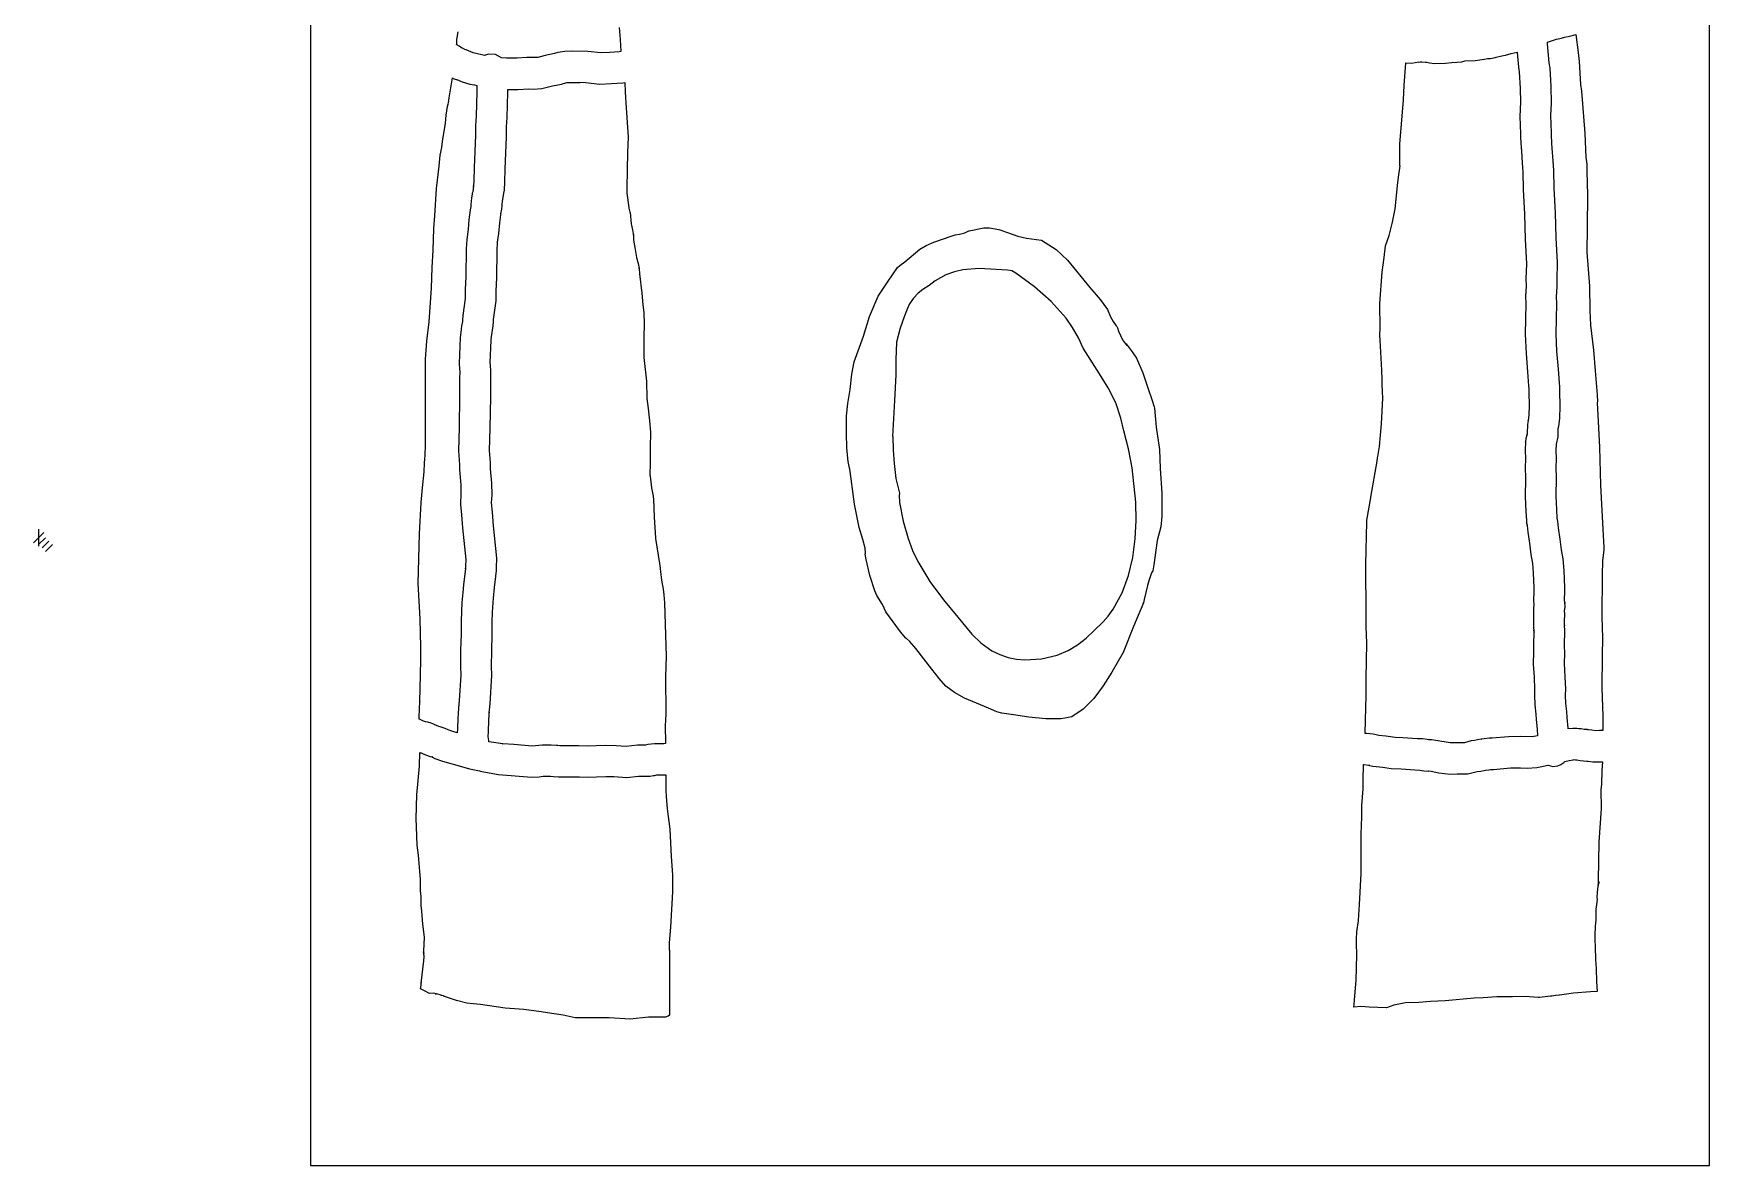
# Model space of a CAD drawing. Extents: x -1 to 258, y -193 to 796.
# Drawn here: x -0.8 to 258, y 200 to 374.9 of the extents above; entities that cross this region are included whole.
import ezdxf

# ---------------------------------------------------------------- set-up
doc = ezdxf.new("R2010")
doc.units = 0

msp = doc.modelspace()

# ---------------------------------------------------------------- linework, layer by layer
at = {"layer": 'Calque_1'}
for p, q in [((42.0001, 721), (42.0001, 200)), ((258, 200), (258, 721)), ((89.6409, 375.842), (89.783531, 373.97596)), ((64.5261, 373.212), (64.547293, 373.387178)), ((64.5267, 373.212), (64.526171, 373.21191)), ((64.5598, 373.17), (64.526698, 373.211301)), ((64.5473, 373.387), (64.573097, 373.990591)), ((64.9158, 372.942), (64.559751, 373.170409)), ((64.5731, 373.99), (64.795821, 375.14755)), ((65.1225, 372.788), (64.915792, 372.942001)), ((65.3944, 372.661), (65.122581, 372.7876)), ((65.3453, 372.695), (65.394399, 372.661898)), ((65.4326, 372.644), (65.345301, 372.694602)), ((89.7835, 373.976), (89.8724, 372.12185)), ((233.012, 373.31), (232.992897, 373.58337)), ((232.993, 373.583), (234.39601, 374.0145)), ((232.993, 373.583), (232.993794, 373.582471)), ((233.251, 370.353), (233.01174, 373.31044)), ((234.396, 374.014), (235.168048, 374.18246)), ((235.168, 374.183), (235.619651, 374.31994)), ((235.62, 374.32), (236.193608, 374.420769)), ((236.194, 374.421), (237.027018, 374.65355)), ((237.027, 374.653), (237.360311, 374.736701)), ((237.36, 374.737), (237.376007, 374.755098)), ((237.376, 374.755), (237.713449, 371.95673)), ((65.8036, 372.427), (65.43257, 372.643529)), ((66.0124, 372.384), (65.80362, 372.4279)), ((67.1007, 371.942), (66.0124, 372.38384)), ((68.4499, 371.634), (67.10063, 371.941988)), ((68.8504, 371.532), (68.449901, 371.633801)), ((69.4768, 371.74), (68.850479, 371.531739)), ((70.562499, 371.669111), (69.47678, 371.740251)), ((71.4782, 371.147), (70.562499, 371.669111)), ((72.2471, 371.122), (71.47815, 371.147294)), ((73.9121, 371.088), (72.24709, 371.1221)), ((75.3673, 371.185), (73.91209, 371.0878)), ((77.0644, 371.211), (75.36734, 371.185203)), ((78.2323, 371.524), (77.06442, 371.210321)), ((79.6358, 371.812), (78.23226, 371.524679)), ((80.19388, 371.978834), (79.63586, 371.811942)), ((81.2616, 372.153), (80.19388, 371.978834)), ((82.5002, 372.169), (81.26152, 372.152993)), ((84.7921, 372.138), (82.50025, 372.168498)), ((86.824, 371.9), (84.79208, 372.138231)), ((88.1908, 371.975), (86.82396, 371.900099)), ((89.6574, 372.085), (88.19082, 371.974931)), ((89.8724, 372.122), (89.657429, 372.0853)), ((210.876, 366.911), (211.113709, 370.30407)), ((211.114, 370.377), (211.982147, 370.347399)), ((211.114, 370.304), (211.114, 370.377)), ((211.982147, 370.347399), (213.11647, 370.506191)), ((213.116, 370.506), (213.327349, 370.555099)), ((213.327, 370.555), (213.58745, 370.53169)), ((213.588, 370.532), (214.167299, 370.481398)), ((214.167, 370.481), (214.332359, 370.459807)), ((214.333, 370.46), (214.76553, 370.383998)), ((214.765, 370.384), (215.553579, 370.2951)), ((215.554, 370.295), (217.236697, 370.342353)), ((217.236697, 370.342353), (218.20397, 370.446931)), ((218.204, 370.447), (219.73724, 370.55758)), ((219.737, 370.557), (220.23413, 370.672239)), ((220.234, 370.673), (221.81013, 370.723099)), ((221.81, 370.723), (223.27141, 370.930221)), ((223.272, 370.93), (223.7283, 371.025599)), ((223.728, 371.025), (224.18172, 371.0694)), ((224.182, 371.07), (224.928246, 371.218227)), ((224.928246, 371.218227), (225.057918, 371.274131)), ((225.058, 371.274), (225.911169, 371.434708)), ((225.911, 371.435), (226.198329, 371.5156)), ((226.198, 371.515), (226.510121, 371.566202)), ((226.51, 371.567), (227.379719, 371.811948)), ((227.38, 371.811), (228.28072, 372.01202)), ((228.281, 372.013), (228.302193, 372.001094)), ((228.302193, 372.001094), (228.302, 371.96)), ((228.302, 371.96), (228.49786, 369.71827)), ((233.381, 369.551), (233.251291, 370.353017)), ((237.713, 371.957), (237.899042, 370.59843)), ((237.9, 370.598), (238.089648, 367.03801)), ((63.5204, 365.9), (63.886271, 368.05388)), ((63.8863, 368.054), (63.884183, 368.033812)), ((63.884183, 368.033812), (63.8842, 368.013)), ((63.8843, 368.013), (64.013999, 367.951)), ((64.014, 367.951), (64.449641, 367.802169)), ((64.4496, 367.803), (64.562767, 367.792999)), ((64.5628, 367.793), (65.373601, 367.45245)), ((228.498, 369.719), (228.616851, 369.00742)), ((228.616, 369.007), (228.768961, 366.39425)), ((233.553, 366.707), (233.380921, 369.55075)), ((63.2822, 364.219), (63.411912, 364.987428)), ((63.4119, 364.987), (63.520419, 365.899597)), ((65.3736, 367.452), (66.554126, 367.106208)), ((66.554126, 367.106208), (67.31818, 366.958489)), ((67.3182, 366.959), (67.676318, 366.860303)), ((67.6484, 365.935), (67.562601, 362.15229)), ((67.6763, 366.86), (67.6484, 365.93551)), ((72.3534, 361.929), (72.4428, 365.85123)), ((72.4428, 365.863), (72.453701, 366.267629)), ((72.4428, 365.851), (72.4428, 365.863)), ((72.4537, 366.267), (74.02777, 366.244801)), ((74.0278, 366.245), (75.64217, 366.348359)), ((75.6422, 366.348), (76.41076, 366.333001)), ((76.41076, 366.333001), (77.71287, 366.411002)), ((77.7128, 366.411), (79.33958, 366.810459)), ((79.3396, 366.811), (80.75553, 367.102459)), ((80.7555, 367.102), (81.57457, 367.318519)), ((81.5746, 367.319), (82.58023, 367.329292)), ((82.5802, 367.329), (83.561528, 367.340906)), ((83.5616, 367.366), (83.573003, 367.37399)), ((83.5616, 367.341), (83.5616, 367.366)), ((83.573, 367.374), (84.415837, 367.3456)), ((84.4158, 367.345), (86.67561, 367.094882)), ((86.6756, 367.095), (88.47808, 367.1761)), ((88.4781, 367.176), (90.22889, 367.310879)), ((90.2289, 367.311), (90.507961, 367.3549)), ((90.5079, 367.355), (90.548199, 365.8936)), ((90.5482, 365.894), (90.632901, 365.002583)), ((90.6329, 365.002), (90.650998, 364.19223)), ((210.758, 364.614), (210.875821, 366.91102)), ((228.769, 366.394), (228.83, 364.29645)), ((233.618, 364.127), (233.552899, 366.70721)), ((238.089, 367.038), (238.218191, 365.98483)), ((238.218, 365.985), (238.775069, 359.4712)), ((62.9479, 362.27), (63.0295, 362.938178)), ((63.0295, 362.938), (63.133889, 363.651649)), ((63.1339, 363.652), (63.2331, 363.97291)), ((63.2331, 363.972), (63.282199, 364.218501)), ((90.651, 364.193), (91.037019, 358.86878)), ((210.193, 357.853), (210.758337, 364.6133)), ((228.83, 364.297), (228.716309, 362.093)), ((233.507, 362.254), (233.618101, 364.12624)), ((62.3727, 358.203), (62.838311, 361.05656)), ((62.8383, 361.056), (62.947851, 362.26936)), ((67.4634, 360.711), (67.44009, 359.19275)), ((67.5626, 362.153), (67.4634, 360.71174)), ((72.2258, 358.876), (72.2537, 360.47539)), ((72.2537, 360.476), (72.3534, 361.92914)), ((228.717, 362.093), (228.84155, 359.42237)), ((233.631, 359.561), (233.506461, 362.25437)), ((61.9965, 356.12), (62.256432, 357.27239)), ((62.2565, 357.272), (62.372768, 358.202689)), ((67.4401, 359.193), (67.22461, 354.16696)), ((72.0176, 354.013), (72.225859, 358.87677)), ((91.0371, 358.868), (90.932719, 356.51931)), ((210.211, 354.445), (210.1924, 357.85306)), ((228.841, 359.422), (228.841, 358.901)), ((228.841, 358.901), (228.841, 358.858101)), ((228.841, 358.858), (228.853912, 358.053911)), ((228.854, 358.054), (228.8995, 357.236481)), ((228.9, 357.236), (228.949599, 356.77298)), ((233.631, 358.942), (233.631, 359.56109)), ((233.643, 358.214), (233.631094, 358.942119)), ((233.653, 357.892), (233.642999, 358.213939)), ((233.727, 357.202), (233.653102, 357.891879)), ((233.855, 355.229), (233.72736, 357.20201)), ((238.775, 359.471), (238.9166, 355.79732)), ((61.8188, 354.423), (61.996568, 356.11954)), ((90.9327, 356.52), (90.825211, 351.06298)), ((228.949, 356.773), (229.07096, 354.86976)), ((229.071, 354.87), (229.179521, 353.51814)), ((233.972, 353.731), (233.85521, 355.2291)), ((238.917, 355.797), (239.03947, 354.69681)), ((239.039, 354.697), (239.052891, 353.56839)), ((61.4219, 350.969), (61.818769, 354.42305)), ((67.176, 352.166), (67.153802, 351.359339)), ((67.2246, 354.167), (67.175999, 352.16608)), ((71.9173, 350.736), (71.966399, 351.9597)), ((71.9664, 351.96), (72.017602, 354.01259)), ((209.9, 351.869), (210.051918, 353.05756)), ((210.052, 353.057), (210.211681, 354.44503)), ((229.18, 353.518), (229.230099, 350.7869)), ((234.021, 351.027), (233.971899, 353.73071)), ((239.053, 353.569), (239.17547, 349.97232)), ((61.1594, 346.729), (61.421922, 350.96905)), ((66.8577, 349.513), (66.731089, 348.50376)), ((66.9347, 350.085), (66.857701, 349.51295)), ((66.9636, 350.232), (66.9347, 350.085231)), ((67.022, 350.434), (66.963599, 350.23247)), ((67.0768, 350.933), (67.022002, 350.433801)), ((67.1538, 351.36), (67.076798, 350.933151)), ((67.1514, 351.281), (67.15439, 351.3601)), ((67.1544, 351.36), (67.15141, 351.2809)), ((71.6207, 348.936), (71.752468, 349.612967)), ((71.7525, 349.613), (71.817601, 350.185571)), ((71.8176, 350.185), (71.840077, 350.221731)), ((71.840077, 350.221731), (71.9173, 350.726048)), ((71.9173, 350.726), (71.9173, 350.736)), ((90.8252, 351.063), (90.809193, 350.34521)), ((90.8092, 350.345), (90.826292, 350.221501)), ((90.8263, 350.221), (91.12861, 348.00511)), ((209.447, 347.818), (209.899691, 351.8689)), ((229.23, 350.787), (229.441359, 346.99292)), ((234.234, 347.203), (234.020582, 351.02704)), ((239.176, 349.972), (239.124298, 344.96611)), ((66.6167, 347.65), (66.43789, 346.11986)), ((66.7211, 348.177), (66.616719, 347.650422)), ((66.7211, 348.431), (66.711099, 348.296129)), ((66.7111, 348.296), (66.721101, 348.17662)), ((66.7311, 348.504), (66.721099, 348.431102)), ((71.2035, 345.632), (71.348708, 346.88567)), ((71.3487, 346.886), (71.3756, 347.040511)), ((71.3756, 347.04), (71.498591, 347.777938)), ((71.4986, 347.778), (71.553398, 348.2803)), ((71.5534, 348.28), (71.568402, 348.445359)), ((71.5684, 348.446), (71.578692, 348.620149)), ((71.5787, 348.62), (71.610699, 348.86856)), ((71.6107, 348.869), (71.620701, 348.936201)), ((91.1286, 348.005), (91.143602, 347.89596)), ((91.1436, 347.896), (91.2976, 347.297762)), ((91.2976, 347.297762), (91.33325, 347.256773)), ((91.3333, 347.257), (91.486258, 345.48605)), ((209.074522, 345.762085), (209.447369, 347.81757)), ((229.441, 346.993), (229.5289, 343.12451)), ((234.321, 343.342), (234.233698, 347.20274)), ((60.932, 341.452), (61.0033, 344.80529)), ((61.0033, 344.805), (61.159359, 346.72891)), ((66.2984, 344.652), (66.098412, 343.10481)), ((66.4379, 346.12), (66.29838, 344.65187)), ((71.0438, 343.983), (71.203481, 345.63251)), ((91.4862, 345.486), (91.679991, 344.573911)), ((91.68, 344.574), (91.81952, 343.975071)), ((143, 344.103), (143.630448, 344.403749)), ((143.63, 344.403), (143.671899, 344.416996)), ((143.672, 344.417), (145.94886, 344.89449)), ((145.949, 344.895), (146.801658, 344.905292)), ((146.801, 344.905), (146.800471, 344.893094)), ((146.801, 344.893), (148.274567, 344.628041)), ((148.274567, 344.628041), (149.75586, 344.114232)), ((208.542, 343.685), (209.074522, 345.762085)), ((239.124, 344.966), (239.0537, 341.10578)), ((66.0312, 341.654), (65.9521, 337.30131)), ((66.0984, 343.105), (66.031199, 341.65444)), ((70.8113, 341.346), (70.869199, 342.6777)), ((70.8692, 342.678), (71.04387, 343.98232)), ((91.8195, 343.975), (91.8567, 343.765191)), ((91.8567, 343.765), (91.85969, 343.833699)), ((91.85671, 343.765002), (91.8567, 343.765)), ((91.8567, 343.765), (91.871702, 342.99605)), ((91.8597, 343.75), (91.85671, 343.765002)), ((91.8597, 343.834), (91.8597, 343.75)), ((91.8717, 342.996), (92.034479, 341.84155)), ((92.0345, 341.842), (92.317691, 340.29584)), ((136.062, 341.575), (137.067206, 342.164385)), ((137.067206, 342.164385), (138.229658, 342.677524)), ((138.229658, 342.677524), (140.91699, 343.60485)), ((140.917, 343.605), (141.518, 343.82463)), ((141.518, 343.825), (142.215107, 343.921099)), ((142.216, 343.921), (142.999941, 344.102901)), ((149.756, 344.114), (151.209045, 343.60283)), ((151.209045, 343.60283), (152.555997, 343.306151)), ((152.555997, 343.306151), (154.83062, 342.96885)), ((154.83, 342.969), (157.110453, 341.550818)), ((207.782, 340.307), (207.956659, 342.095)), ((207.957, 342.095), (208.54198, 343.6856)), ((229.529, 343.124), (229.75379, 339.30254)), ((234.546, 339.524), (234.321732, 343.34289)), ((60.7408, 338.743), (60.931998, 341.45239)), ((70.7405, 337.168), (70.8113, 341.34604)), ((92.3177, 340.296), (92.553338, 339.348261)), ((92.5533, 339.348), (92.723832, 338.610062)), ((132.608, 338.767), (132.971291, 339.040888)), ((132.971, 339.041), (133.764228, 339.605821)), ((133.764, 339.606), (136.06205, 341.57487)), ((157.110453, 341.550818), (158.88608, 339.90666)), ((158.886, 339.907), (162.32971, 335.68039)), ((207.466, 338.036), (207.782259, 340.30667)), ((229.754, 339.303), (229.6661, 336.99616)), ((234.459, 336.84), (234.545299, 339.52356)), ((239.054, 341.106), (239.47619, 335.84844)), ((60.686, 335.558), (60.7408, 338.7423)), ((65.9521, 337.301), (65.878202, 335.33988)), ((70.6656, 335.166), (70.740501, 337.16846)), ((92.7239, 338.61), (92.717894, 338.6891)), ((92.7179, 338.689), (92.723906, 338.6099)), ((92.7239, 338.61), (92.792099, 337.779559)), ((92.7921, 337.78), (93.15538, 334.80757)), ((129.619, 334.303), (131.06646, 336.51061)), ((131.067, 336.511), (132.60799, 338.76771)), ((138.450225, 336.688348), (137.53155, 335.95139)), ((140.073, 337.635), (138.450225, 336.688348)), ((141.395011, 338.097679), (140.0727, 337.634521)), ((142.703096, 338.385473), (141.395011, 338.097679)), ((145.23, 338.574), (142.703096, 338.385473)), ((145.23, 338.577), (145.23, 338.574)), ((149.602, 338.339), (145.23018, 338.577741)), ((150.290477, 338.217451), (149.6019, 338.338628)), ((150.915, 337.903), (150.290477, 338.217451)), ((153.780324, 335.777246), (150.91528, 337.9026)), ((207.072, 333.202), (207.465782, 338.03632)), ((229.666, 336.996), (229.676901, 335.86894)), ((234.472, 335.832), (234.459115, 336.8402)), ((60.2881, 330.378), (60.686001, 335.55856)), ((65.8682, 333.978), (65.50647, 331.34405)), ((65.8782, 335.34), (65.868199, 333.97729)), ((70.6475, 333.59), (70.665597, 335.16613)), ((93.1553, 334.807), (93.27209, 332.99522)), ((128.273, 331.206), (129.61917, 334.30349)), ((135.081, 334.018), (134.479246, 333.133617)), ((135.818363, 334.791893), (135.08099, 334.01726)), ((136.515669, 335.328793), (135.818363, 334.791893)), ((137.532, 335.951), (136.515669, 335.328793)), ((156.362115, 333.507014), (153.780324, 335.777246)), ((162.33, 335.68), (163.937985, 333.78856)), ((229.603, 334.312), (229.627289, 333.21078)), ((229.677, 335.869), (229.603099, 334.31199)), ((234.396, 334.204), (234.471999, 335.83129)), ((234.422, 333.172), (234.396706, 334.2045)), ((239.476, 335.848), (239.5292, 332.0963)), ((65.5065, 331.344), (65.450699, 330.613812)), ((70.2599, 330.701), (70.647469, 333.59023)), ((93.2721, 332.995), (93.443658, 331.82092)), ((93.4437, 331.821), (93.507614, 329.993549)), ((134.08704, 332.324274), (133.66248, 331.11534)), ((134.479246, 333.133617), (134.08704, 332.324274)), ((158.638169, 330.925425), (156.362115, 333.507014)), ((163.937985, 333.78856), (165.06627, 332.24662)), ((165.066, 332.247), (165.52798, 331.13751)), ((207.127, 329.389), (207.0722, 333.20116)), ((229.627, 333.211), (229.539701, 328.42679)), ((234.334, 328.446), (234.421299, 333.1718)), ((239.529, 332.097), (239.613701, 329.83202)), ((59.946552, 327.374554), (60.288128, 330.37795)), ((65.1907, 328.687), (65.1096, 327.958362)), ((65.2026, 328.779), (65.190694, 328.686999)), ((65.2615, 329.143), (65.202601, 328.778682)), ((65.2946, 329.721), (65.249549, 329.19966)), ((65.249549, 329.19966), (65.261498, 329.14377)), ((65.4264, 330.429), (65.294622, 329.721039)), ((65.4507, 330.614), (65.426411, 330.429001)), ((70.0325, 328.634), (70.063501, 329.127511)), ((70.0638, 329.127), (70.050888, 329.079499)), ((70.0509, 329.08), (70.063812, 329.127501)), ((70.0635, 329.127), (70.167878, 329.682529)), ((70.1679, 329.683), (70.243902, 330.483977)), ((70.2439, 330.484), (70.259907, 330.682951)), ((70.2599, 330.683), (70.2599, 330.701098)), ((93.507614, 329.993549), (93.459707, 327.99488)), ((127.389, 328.166), (128.273181, 331.20612)), ((133.005066, 329.382955), (132.48223, 327.19431)), ((133.662, 331.115), (133.005066, 329.382955)), ((159.654517, 329.465847), (158.638169, 330.925425)), ((160.586, 327.866), (159.654517, 329.465847)), ((165.528, 331.137), (165.923061, 330.405195)), ((165.923061, 330.405195), (166.389448, 329.76189)), ((166.39, 329.762), (166.508861, 329.616789)), ((166.509, 329.617), (166.5989, 329.423733)), ((166.599, 329.424), (166.724155, 328.898352)), ((166.724155, 328.898352), (167.345209, 327.58948)), ((207.117, 328.304), (207.127001, 329.38972)), ((239.614, 329.832), (240.087868, 325.99451)), ((59.7357, 324.584), (59.946552, 327.374554)), ((65.1096, 327.958), (64.951472, 323.93499)), ((69.7436, 324.003), (69.885192, 327.50821)), ((69.8852, 327.508), (69.949298, 328.068688)), ((69.9493, 328.069), (70.032501, 328.633819)), ((93.4597, 327.995), (93.471606, 325.05306)), ((125.902, 324.162), (127.38873, 328.16588)), ((132.482, 327.194), (132.338041, 324.492014)), ((161.306, 326.292), (160.58563, 327.86607)), ((163.809, 322.322), (161.306, 326.292)), ((167.345, 327.589), (167.985218, 326.7553)), ((168.056721, 326.742691), (167.911888, 326.9632)), ((167.912, 326.964), (168.877455, 325.746588)), ((167.985218, 326.7553), (168.056721, 326.742691)), ((207.143, 327.537), (207.117203, 328.303881)), ((207.407, 322.905), (207.142941, 327.53675)), ((229.54, 328.427), (229.668375, 325.445653)), ((234.45187, 325.830536), (234.334541, 328.44639)), ((59.7357, 317.741), (59.7357, 324.58346)), ((64.9514, 323.935), (64.997398, 323.070451)), ((69.748764, 323.684973), (69.743608, 324.002821)), ((69.7539, 323.654), (69.748764, 323.684973)), ((69.8077, 322.744), (69.7539, 323.654538)), ((93.4716, 325.053), (93.4716, 324.825)), ((93.4716, 324.825), (93.842119, 321.20197)), ((125.561859, 322.291705), (125.902819, 324.16186)), ((132.338041, 324.492014), (132.347639, 322.15401)), ((168.877455, 325.746588), (169.52431, 324.75845)), ((169.524, 324.758), (170.496819, 322.482646)), ((229.668375, 325.445653), (229.910001, 322.63718)), ((234.688, 323.055), (234.45187, 325.830536)), ((240.088, 325.994), (240.34845, 322.79471)), ((64.9974, 323.071), (65.014492, 322.634851)), ((65.0005, 321.616), (65.0005, 318.88077)), ((65.0145, 322.635), (65.000504, 321.61594)), ((69.7968, 321.58), (69.807701, 322.74375)), ((69.7968, 318.748), (69.7968, 321.57987)), ((93.8421, 321.202), (93.8421, 321.192)), ((93.8421, 321.192), (93.8958, 318.49604)), ((125.292, 319.912), (125.561859, 322.291705)), ((132.348, 322.154), (132.17437, 318.21781)), ((165.126219, 320.165531), (163.809, 322.322)), ((170.496819, 322.482646), (171.33112, 320.02445)), ((207.439, 321.384), (207.406999, 322.90483)), ((207.43525, 321.345221), (207.439, 321.384299)), ((207.439, 321.36), (207.43525, 321.345221)), ((207.449, 320.644), (207.438999, 321.359719)), ((229.91, 322.637), (230.049009, 320.46556)), ((234.823, 320.927), (234.6876, 323.05452)), ((234.904, 320.306), (234.8229, 320.927669)), ((240.348, 322.795), (240.64256, 319.05363)), ((65.0005, 318.88), (64.925599, 314.03121)), ((69.7229, 313.931), (69.796798, 318.74826)), ((93.8958, 318.496), (94.102511, 316.94726)), ((124.962674, 317.730144), (125.29165, 319.91153)), ((166.333, 317.824), (165.126219, 320.165531)), ((171.331, 320.024), (171.905418, 318.368325)), ((171.905418, 318.368325), (172.245161, 317.2159)), ((207.374, 314.619), (207.536779, 318.54796)), ((207.537, 318.548), (207.4486, 320.64451)), ((230.049, 320.465), (230.104801, 320.000951)), ((230.102, 319.511), (230.164, 317.39846)), ((230.105, 320.001), (230.10201, 319.51059)), ((230.117, 320.022), (230.104591, 320.000799)), ((230.105, 320.001), (230.117409, 320.022201)), ((234.894, 319.615), (234.904001, 320.305909)), ((234.956, 317.363), (234.894, 319.61506)), ((240.643, 319.053), (240.685399, 318.061851)), ((59.7357, 315.39), (59.7357, 317.74077)), ((94.1025, 316.948), (94.22084, 316.001801)), ((94.2209, 316.002), (94.312901, 315.084741)), ((124.72, 313.128), (124.7629, 315.85703)), ((124.763, 315.857), (124.962674, 317.730144)), ((132.174, 318.218), (131.871172, 312.61784)), ((167.125317, 315.460176), (166.33341, 317.82322)), ((172.245, 317.216), (172.284299, 317.01912)), ((172.285, 317.019), (172.544929, 314.09773)), ((230.12, 315.978), (229.99907, 315.054541)), ((230.164, 317.398), (230.1201, 315.97742)), ((234.875, 315.401), (234.9561, 317.36264)), ((240.685, 318.062), (240.665897, 317.82997)), ((240.666, 317.83), (240.691797, 316.915331)), ((240.685, 318.062), (240.685529, 318.065)), ((240.686, 318.055), (240.685, 318.062)), ((240.685529, 318.065), (240.686, 318.055)), ((240.692, 316.916), (240.99327, 311.01818)), ((59.7528, 311.203), (59.735708, 315.39084)), ((64.9256, 314.032), (64.825352, 310.43946)), ((69.6227, 310.485), (69.72295, 313.93079)), ((94.3129, 315.084), (94.488599, 313.32132)), ((94.4886, 313.322), (94.4188, 310.95884)), ((167.569, 313.516), (167.125317, 315.460176)), ((168.271994, 310.719371), (167.56876, 313.51615)), ((172.544, 314.098), (173.0711, 310.61191)), ((207.052, 311.089), (207.374461, 314.6185)), ((229.857, 313.158), (229.833188, 313.00348)), ((229.879, 314.493), (229.857807, 313.15768)), ((229.980574, 315.113525), (229.878599, 314.492801)), ((229.999, 315.054), (229.980574, 315.113525)), ((234.615, 312.592), (234.651698, 313.87978)), ((234.651, 313.88), (234.722303, 314.26137)), ((234.723, 314.261), (234.875447, 315.40098)), ((59.6825, 309.837), (59.7528, 311.20281)), ((94.4188, 310.958), (94.435892, 308.4951)), ((124.72, 313.128), (124.719899, 313.12784)), ((124.786355, 310.892793), (124.720213, 313.12795)), ((124.991, 308.752), (124.786355, 310.892793)), ((131.872, 312.618), (131.9516, 310.53492)), ((168.84, 307.793), (168.271994, 310.719371)), ((173.072, 310.612), (173.17329, 307.68194)), ((206.808, 309.562), (207.051919, 311.08904)), ((229.612, 311.812), (229.516898, 310.58055)), ((229.517, 310.581), (229.579, 309.12476)), ((229.653, 312.32), (229.587976, 311.765858)), ((229.587976, 311.765858), (229.612201, 311.812541)), ((229.834, 313.003), (229.653128, 312.319321)), ((229.791, 312.792), (229.833399, 313.00335)), ((229.834, 313.003), (229.791601, 312.79165)), ((234.311, 310.52), (234.3911, 311.426919)), ((234.391, 311.47), (234.61476, 312.59189)), ((234.391, 311.427), (234.391, 311.47)), ((240.993, 311.018), (241.15062, 305.10054)), ((59.5187, 307.165), (59.595702, 308.54011)), ((59.5957, 308.54), (59.579693, 308.68573)), ((59.5797, 308.685), (59.605497, 309.036909)), ((59.6055, 309.037), (59.682502, 309.836439)), ((64.8254, 310.439), (64.97009, 308.27117)), ((64.9701, 308.271), (64.987192, 308.04569)), ((64.9872, 308.046), (65.002202, 307.469291)), ((69.7524, 308.622), (69.622701, 310.48493)), ((69.7855, 307.998), (69.752398, 308.622259)), ((69.7955, 307.668), (69.785499, 307.997689)), ((94.4359, 308.496), (94.384701, 306.68784)), ((125.21, 307.751), (124.990899, 308.75249)), ((131.951, 310.535), (132.103549, 308.460409)), ((132.103549, 308.460409), (132.38353, 306.142)), ((205.727, 303.274), (206.692839, 308.81474)), ((206.693, 308.815), (206.755, 309.310059)), ((206.755, 309.32), (206.8082, 309.56236)), ((206.755, 309.31), (206.755, 309.32)), ((229.579, 309.124), (229.528901, 307.8941)), ((234.373, 309.214), (234.311, 310.51935)), ((234.323, 307.84), (234.373099, 309.21459)), ((59.2815, 304.698), (59.518688, 307.16452)), ((65.0022, 307.469), (65.179449, 305.14873)), ((69.9686, 305.424), (69.795491, 307.66831)), ((70.0084, 303.638), (69.968599, 305.42394)), ((94.3847, 306.687), (94.408989, 306.53094)), ((94.409, 306.531), (94.644584, 304.701458)), ((125.241, 307.573), (125.210002, 307.75128)), ((125.44, 306.096), (125.240528, 307.5724)), ((125.44, 306.086), (125.44, 306.096)), ((125.959125, 302.20225), (125.44, 306.086)), ((132.384, 306.142), (132.946239, 303.85945)), ((169.40356, 302.486152), (168.8407, 307.7935)), ((173.173, 307.682), (173.434703, 303.875979)), ((229.529, 307.895), (229.5672, 306.15764)), ((229.567, 306.157), (229.541706, 303.31428)), ((234.361, 306.238), (234.322802, 307.83945)), ((234.336, 303.401), (234.361294, 306.23804)), ((59.0402, 302.465), (59.281531, 304.69793)), ((65.2145, 303.885), (65.141599, 302.14661)), ((65.1794, 305.149), (65.2145, 303.88551)), ((69.9314, 302.417), (70.008399, 303.63811)), ((94.644584, 304.701458), (94.88752, 303.40974)), ((94.8875, 303.41), (94.905597, 303.29218)), ((94.9056, 303.292), (94.921105, 302.997441)), ((94.9211, 302.998), (95.023334, 300.179781)), ((132.946, 303.859), (132.891062, 303.586752)), ((132.891062, 303.586752), (132.946, 302.43273)), ((173.434703, 303.875979), (173.423632, 300.31244)), ((205.112, 299.721), (205.705237, 303.16316)), ((205.705, 303.163), (205.727199, 303.27359)), ((229.542, 303.314), (229.65879, 301.08003)), ((234.445, 301.359), (234.335971, 303.40125)), ((241.151, 305.1), (241.576809, 297.32167)), ((58.8149, 297.609), (59.040208, 302.46555)), ((65.1416, 302.147), (65.310071, 300.51144)), ((65.3101, 300.512), (65.45634, 298.53021)), ((70.0875, 300.935), (69.93143, 302.41708)), ((70.2409, 298.863), (70.087421, 300.93471)), ((126.677, 298.578), (125.959125, 302.20225)), ((132.946, 302.433), (133.494989, 299.57612)), ((169.468991, 299.670031), (169.40356, 302.486152)), ((173.424, 300.313), (173.277238, 298.68777)), ((229.658, 301.08), (229.725699, 299.61445)), ((234.502, 300.039), (234.444599, 301.35882)), ((65.4563, 298.53), (65.96376, 293.61093)), ((70.7572, 293.826), (70.2409, 298.863)), ((95.023334, 300.179781), (95.246669, 296.97667)), ((127.271, 296.729), (126.676723, 298.57798)), ((133.494989, 299.57612), (134.26478, 296.87263)), ((169.333784, 296.811846), (169.468991, 299.670031)), ((173.277, 298.687), (172.71424, 296.55742)), ((204.961, 292.86), (205.089672, 299.46786)), ((205.09, 299.468), (205.100001, 299.63749)), ((205.1, 299.637), (205.111906, 299.7212)), ((229.726, 299.615), (229.765801, 299.234661)), ((229.766, 299.235), (229.842499, 298.91978)), ((229.832, 298.935), (229.818496, 298.9919)), ((229.818496, 298.9919), (229.832, 298.8859)), ((229.842, 298.919), (229.831708, 298.935)), ((229.832, 298.886), (229.943101, 297.8566)), ((229.943, 297.857), (230.203448, 296.14444)), ((234.502, 300.029), (234.502, 300.039)), ((234.586, 299.545), (234.502302, 300.028689)), ((234.699, 298.503), (234.58583, 299.54531)), ((234.962, 296.763), (234.699, 298.503)), ((58.6237, 289.926), (58.814901, 297.6082)), ((95.2466, 296.976), (95.2466, 296.879)), ((95.2466, 296.879), (95.869299, 293.02963)), ((127.612, 295.385), (127.27145, 296.72962)), ((127.669, 294.602), (127.612199, 295.384899)), ((134.265, 296.872), (134.956871, 295.015324)), ((168.95546, 293.961275), (169.333784, 296.811846)), ((172.714, 296.558), (172.205, 292.818)), ((230.204, 296.144), (230.395722, 294.433)), ((235.145, 295.111), (234.962, 296.763)), ((235.417, 293.728), (235.145, 295.111)), ((241.678, 295.091), (241.485241, 293.49265)), ((241.577, 297.322), (241.67829, 295.54278)), ((241.688, 295.11), (241.677708, 295.0909)), ((241.678, 295.543), (241.688292, 295.10995)), ((241.688, 295.11), (241.688, 295.11)), ((65.9116, 292.584), (65.907605, 292.217621)), ((65.9638, 293.611), (65.9116, 292.58418)), ((70.7092, 292.405), (70.757198, 293.82662)), ((95.8693, 293.03), (95.976782, 292.281201)), ((127.629, 294.456), (127.668801, 294.60224)), ((127.764, 293.633), (127.629129, 294.455169)), ((128.3475, 291.145625), (127.764, 293.633)), ((134.956871, 295.015324), (135.753344, 293.306281)), ((135.753344, 293.306281), (137.60375, 290.2275)), ((168.291541, 291.167993), (168.95546, 293.961275)), ((172.205, 292.818), (172.03033, 291.908501)), ((204.997, 285.239), (204.9608, 292.6835)), ((204.961, 292.683), (204.961, 292.86)), ((230.395, 294.433), (230.673019, 293.00828)), ((230.673, 293.009), (230.77687, 291.56774)), ((235.562, 291.917), (235.416781, 293.72825)), ((241.485, 293.492), (241.446299, 291.23787)), ((58.919, 284.468), (58.622379, 289.92606)), ((58.6224, 289.926), (58.623723, 289.926317)), ((65.7944, 291.435), (65.617151, 289.6997)), ((65.9076, 292.217), (65.79443, 291.434621)), ((65.9224, 292.294), (65.908986, 292.218)), ((65.909, 292.218), (65.922414, 292.294)), ((70.4038, 289.322), (70.575879, 290.99425)), ((70.5759, 290.995), (70.668901, 291.582039)), ((70.6689, 291.582), (70.698901, 291.79233)), ((70.6989, 291.792), (70.709192, 292.404879)), ((95.9768, 292.281), (95.966799, 292.2009)), ((95.9668, 292.201), (95.996801, 291.79947)), ((95.9968, 291.799), (96.179219, 290.43526)), ((96.1792, 290.436), (96.42931, 289.06657)), ((129.129, 288.788), (128.3475, 291.145625)), ((137.60375, 290.2275), (139.703531, 287.428469)), ((167.299547, 288.481676), (168.291541, 291.167993)), ((171.423, 290.318), (171.242139, 289.612621)), ((171.854, 291.553), (171.423531, 290.31845)), ((172.03, 291.908), (171.853269, 291.552461)), ((230.777, 291.567), (230.8581, 289.24415)), ((235.654, 289.332), (235.561999, 291.91738)), ((241.446, 291.238), (241.3566, 284.83272)), ((65.5107, 288.522), (65.343134, 286.995637)), ((65.6172, 289.7), (65.51075, 288.52178)), ((70.0963, 285.5), (70.23583, 287.65129)), ((70.2358, 287.651), (70.403749, 289.32222)), ((96.4294, 289.066), (96.559109, 288.188021)), ((96.5591, 288.188), (96.6573, 286.95035)), ((129.428, 288.053), (129.12828, 288.787839)), ((129.428, 288.053), (129.408394, 288.077799)), ((129.409, 288.078), (129.428606, 288.053201)), ((130.323, 286.663), (129.427961, 288.0531)), ((129.428606, 288.053201), (129.428, 288.053)), ((139.703531, 287.428469), (141.94, 284.702)), ((165.937, 285.952), (167.299547, 288.481676)), ((170.717, 287.469), (170.579549, 286.958441)), ((170.982, 288.543), (170.717412, 287.46968)), ((171.242, 289.613), (170.98155, 288.54278)), ((230.882, 288.6), (230.833401, 287.41971)), ((230.834, 287.42), (230.8619, 286.557521)), ((230.858, 289.244), (230.858, 289.23)), ((230.858, 289.23), (230.881786, 288.599551)), ((235.629, 287.515), (235.680199, 288.60641)), ((235.653, 286.822), (235.62969, 287.514459)), ((235.681, 288.606), (235.6547, 289.331529)), ((65.3004, 285.707), (65.236799, 284.02959)), ((65.343134, 286.995637), (65.30037, 285.7077)), ((70.0353, 283.95), (70.0963, 285.50029)), ((96.6573, 286.951), (96.791658, 281.92289)), ((130.806, 285.565), (130.32334, 286.66312)), ((133.082, 282.441), (130.80566, 285.56433)), ((141.94, 284.702), (144.094716, 282.079904)), ((164.355247, 284.009798), (165.14989, 284.878894)), ((165.14989, 284.878894), (165.93642, 285.95164)), ((170.579, 286.956), (169.04989, 283.27406)), ((170.595, 286.998), (170.578993, 286.9566)), ((170.58, 286.959), (170.595505, 286.9978)), ((204.997, 283.261), (204.997, 285.23866)), ((230.846, 285.348), (230.834094, 283.99407)), ((230.861, 286.514), (230.835706, 286.2458)), ((230.836, 286.246), (230.846292, 285.347351)), ((230.861, 286.557), (230.861, 286.514)), ((235.632, 283.889), (235.644885, 285.26773)), ((235.645, 285.268), (235.634999, 285.634379)), ((235.635, 285.635), (235.691801, 286.308859)), ((235.675224, 287.025774), (235.653199, 286.821849)), ((235.692, 286.318), (235.675224, 287.025774)), ((235.692, 286.308), (235.692, 286.318)), ((241.357, 284.833), (241.481539, 281.4668)), ((58.9929, 280.11), (58.919002, 284.46786)), ((65.2368, 284.03), (65.248706, 282.08179)), ((70.0472, 282.001), (70.035294, 283.94972)), ((133.928, 281.468), (133.082051, 282.441579)), ((161.73864, 281.479396), (162.91791, 282.61789)), ((162.918, 282.618), (164.355247, 284.009798)), ((169.05, 283.274), (167.46819, 279.25202)), ((205.086, 280.716), (204.9971, 283.26054)), ((230.824, 283.094), (230.87, 282.707981)), ((230.835, 283.965), (230.824708, 283.094251)), ((230.87, 282.707), (230.8323, 280.30095)), ((230.835, 283.994), (230.835, 283.965)), ((230.87, 282.708), (230.892148, 282.61212)), ((230.914, 282.422), (230.8701, 282.706739)), ((230.892148, 282.61212), (230.9139, 282.42222)), ((235.595, 283.484), (235.607912, 283.3884)), ((235.608, 283.388), (235.595088, 283.4836)), ((235.608, 283.388), (235.61599, 283.385989)), ((235.671, 282.704), (235.608, 283.387679)), ((235.616, 283.386), (235.625502, 283.471282)), ((235.625502, 283.471282), (235.632007, 283.860389)), ((235.632, 283.861), (235.632, 283.889)), ((235.633, 280.298), (235.6707, 282.70406)), ((59.011, 279.209), (58.992902, 280.109719)), ((65.1614, 279.647), (65.148488, 277.09418)), ((65.2487, 282.082), (65.161401, 279.64701)), ((69.9485, 277.102), (69.961412, 279.56024)), ((69.9614, 279.56), (70.047199, 282.00068)), ((96.7916, 281.923), (96.91511, 278.71235)), ((134.016, 281.416), (133.9281, 281.4677)), ((134.446, 281.021), (134.016571, 281.41632)), ((135.44, 279.866), (134.44575, 281.02097)), ((137.899875, 276.68125), (135.44, 279.866)), ((144.094716, 282.079904), (145.480675, 280.737937)), ((145.480675, 280.737937), (147.1867, 279.54264)), ((147.187, 279.542), (148.438621, 278.933995)), ((157.264, 278.876), (158.95717, 279.558475)), ((158.95717, 279.558475), (160.433555, 280.442932)), ((160.433555, 280.442932), (161.73864, 281.479396)), ((204.963, 275.243), (205.08651, 280.71605)), ((230.833, 280.301), (230.848002, 279.352731)), ((235.644, 279.175), (235.633099, 280.29793)), ((241.482, 281.467), (241.4293, 278.8408)), ((58.9402, 275.747), (59.0291, 278.20111)), ((59.0291, 278.201), (59.011002, 279.20921)), ((65.1485, 277.094), (65.186801, 275.78039)), ((69.9862, 275.742), (69.9485, 277.10161)), ((96.9151, 278.712), (96.791071, 275.50754)), ((148.438621, 278.933995), (149.713749, 278.508628)), ((149.713749, 278.508628), (151.00178, 278.249542)), ((151.00178, 278.249542), (152.292113, 278.140383)), ((152.292113, 278.140383), (154.83727, 278.306419)), ((154.83727, 278.306419), (157.2644, 278.875891)), ((167.468, 279.252), (165.69963, 276.231)), ((230.796, 277.465), (230.920539, 275.43412)), ((230.848, 279.353), (230.796801, 277.46578)), ((235.595, 277.544), (235.644101, 279.17594)), ((235.72, 275.499), (235.595458, 277.54383)), ((241.429, 278.841), (241.3928, 273.77569)), ((58.8518, 271.678), (58.9402, 275.74751)), ((65.1868, 275.78), (64.936679, 271.83038)), ((69.7128, 271.317), (69.98617, 275.74204)), ((96.7911, 275.507), (96.8268, 269.82622)), ((139.041828, 275.2265), (137.899875, 276.68125)), ((140.083, 274.086), (139.041828, 275.2265)), ((165.7, 276.231), (164.384136, 274.101669)), ((204.981, 272.621), (204.962902, 275.24357)), ((230.921, 275.434), (230.994901, 273.58553)), ((235.794, 273.583), (235.719102, 275.49917)), ((58.7459, 269.276), (58.851839, 271.73632)), ((58.8518, 271.737), (58.8518, 271.7)), ((64.9367, 271.831), (64.817849, 270.72564)), ((141.398625, 273.070891), (140.083, 274.086)), ((142.979, 272.193875), (141.398625, 273.070891)), ((146.649, 270.688), (142.979, 272.193875)), ((162.922, 272.147), (161.303185, 270.513537)), ((164.384136, 274.101669), (162.92187, 272.14702)), ((204.837, 266.87), (204.98015, 272.62055)), ((230.97, 272.662), (231.0217, 271.18302)), ((230.995, 273.586), (230.970209, 272.661511)), ((235.818, 271.375), (235.769899, 272.65761)), ((235.77, 272.658), (235.794791, 273.582489)), ((241.393, 273.775), (241.517031, 269.49775)), ((58.7459, 268.98), (58.7459, 269.276)), ((58.8518, 271.7), (58.8518, 271.678)), ((64.7305, 269.18), (64.696901, 267.47364)), ((64.7765, 269.806), (64.7305, 269.17969)), ((64.8178, 270.725), (64.776501, 269.806191)), ((69.5191, 268.827), (69.5728, 269.601109)), ((69.586178, 270.036167), (69.556793, 269.928109)), ((69.5568, 269.928), (69.712859, 271.31707)), ((69.5728, 269.601), (69.586178, 270.036167)), ((96.8268, 269.827), (96.793201, 268.7759)), ((147.956, 270.115), (146.64859, 270.68809)), ((148.748, 269.908), (147.95632, 270.115219)), ((150.511, 269.621), (148.74831, 269.9078)), ((152.920344, 269.2519), (150.51027, 269.62145)), ((155.542, 269.022), (152.920344, 269.2519)), ((159.517, 269.347), (157.899389, 269.023305)), ((161.303185, 270.513537), (159.51757, 269.34665)), ((231.022, 271.183), (231.17858, 269.76087)), ((231.178, 269.76), (231.2131, 268.906302)), ((235.96, 270.171), (235.817371, 271.37557)), ((236, 269.245), (235.960199, 270.170527)), ((236.167, 267.572), (236.00009, 269.2458)), ((241.517, 269.498), (241.506999, 267.21183)), ((58.9066, 268.905), (58.745882, 268.979398)), ((59.4146, 268.668), (58.906619, 268.905201)), ((59.7371, 268.576), (59.414639, 268.667998)), ((60.0699, 268.518), (59.737113, 268.575901)), ((60.613, 268.346), (60.06988, 268.518079)), ((61.105212, 268.138598), (60.613021, 268.34579)), ((61.8165, 267.847), (61.09613, 268.120888)), ((61.0962, 268.121), (61.105212, 268.138598)), ((62.0144, 267.794), (61.816479, 267.8477)), ((62.7725, 267.521), (62.014411, 267.793851)), ((63.2257, 267.301), (62.772501, 267.521149)), ((63.7782, 267.091), (63.225772, 267.30029)), ((64.6406, 266.853), (63.77812, 267.09122)), ((64.6969, 267.474), (64.640599, 266.85337)), ((69.4292, 266.311), (69.478299, 267.014828)), ((69.4783, 267.015), (69.519101, 268.82678)), ((96.7932, 268.776), (96.756, 268.033932)), ((96.756, 268.034), (96.774097, 265.20265)), ((157.899389, 269.023305), (155.54206, 269.02196)), ((204.827, 266.77), (204.837292, 266.8697)), ((204.827, 266.77), (204.82718, 266.770011)), ((205.017, 266.757), (204.82735, 266.770414)), ((206.049, 266.636), (205.01651, 266.75692)), ((206.519, 266.561), (206.049262, 266.635898)), ((206.922, 266.448), (206.5184, 266.561691)), ((231.213, 268.907), (231.371128, 267.39857)), ((231.372, 267.398), (231.419001, 266.405811)), ((236.177, 267.452), (236.166708, 267.57189)), ((236.909, 267.522), (236.177261, 267.451698)), ((236.971, 267.522), (236.909, 267.522)), ((237.518, 267.5), (236.970752, 267.522199)), ((237.841, 267.485), (237.518539, 267.500002)), ((237.869727, 267.494197), (237.840429, 267.4849)), ((238.197, 267.457), (237.869727, 267.494197)), ((238.662112, 267.380662), (238.19743, 267.4569)), ((238.631, 267.369), (238.662112, 267.380662)), ((238.751, 267.354), (238.63112, 267.369002)), ((239.16604, 267.36275), (238.750981, 267.353996)), ((239.183, 267.34), (239.16604, 267.36275)), ((239.331, 267.322), (239.182691, 267.340098)), ((239.823, 267.255), (239.331561, 267.322199)), ((240.391, 267.161), (239.822562, 267.255102)), ((240.391, 267.161), (240.41431, 267.155999)), ((241.037, 267.198), (240.391039, 267.1608)), ((240.415, 267.156), (240.39169, 267.161001)), ((241.05, 267.198), (241.037, 267.198)), ((241.376452, 267.20812), (241.049771, 267.198)), ((241.38, 267.198), (241.364998, 267.198)), ((241.365, 267.198), (241.376452, 267.20812)), ((241.507, 267.212), (241.380392, 267.198004)), ((69.429, 266.312), (69.429169, 266.311206)), ((69.4946, 265.662), (69.429002, 266.312091)), ((69.4946, 265.445), (69.4946, 265.66204)), ((71.3126, 265.215), (69.49462, 265.44496)), ((71.6645, 265.141), (71.312591, 265.215398)), ((71.6213, 265.144), (71.6647, 265.140005)), ((71.6647, 265.14), (71.6213, 265.143995)), ((73.3776, 265.048), (71.66452, 265.140501)), ((76.2291, 264.777), (73.3776, 265.04778)), ((77.7489, 264.922), (76.22909, 264.77731)), ((79.1348, 264.922), (77.74884, 264.922)), ((79.9379, 264.909), (79.134851, 264.921912)), ((80.033, 264.909), (79.9379, 264.909)), ((80.1586, 264.899), (80.033021, 264.909001)), ((80.4547, 264.855), (80.1586, 264.8989)), ((80.5286, 264.835), (80.454699, 264.855214)), ((80.5829, 264.825), (80.528602, 264.835001)), ((83.4256, 264.851), (80.58288, 264.825203)), ((84.7635, 264.784), (83.4256, 264.851201)), ((87.4796, 264.884), (84.76348, 264.783228)), ((89.1973, 264.865), (87.47958, 264.884103)), ((90.7176, 264.739), (89.19728, 264.86509)), ((92.454, 264.928), (90.71767, 264.739381)), ((93.6828, 264.928), (92.45393, 264.928)), ((94.0709, 265.036), (93.68281, 264.928)), ((95.0879, 265.155), (94.07091, 265.035631)), ((95.94, 265.179), (95.087863, 265.154711)), ((96.5457, 265.179), (95.94, 265.179)), ((96.7741, 265.202), (96.545691, 265.179299)), ((208.019, 266.337), (206.92243, 266.447069)), ((209.446, 266.116), (208.0187, 266.337689)), ((210.653, 266.1), (209.44635, 266.116007)), ((212.893, 265.929), (210.65335, 266.100048)), ((212.903, 265.929), (212.893, 265.929)), ((213.748, 265.903), (212.903091, 265.928797)), ((214.424, 265.8), (213.747562, 265.903349)), ((214.631, 265.776), (214.424289, 265.79931)), ((214.685, 265.788), (214.6313, 265.776597)), ((214.7, 265.788), (214.685, 265.788)), ((215.071, 265.766), (214.699959, 265.787193)), ((215.738, 265.672), (215.070862, 265.766102)), ((217.969, 265.299), (215.73761, 265.672099)), ((219.054, 265.321), (217.96931, 265.298802)), ((220.168, 265.331), (219.05438, 265.320999)), ((221.216, 265.596), (220.168, 265.331941)), ((221.709, 265.678), (221.21601, 265.595299)), ((222.19, 265.79), (221.708369, 265.67787)), ((222.77, 265.859), (222.189682, 265.790801)), ((222.781139, 265.863473), (222.675464, 265.847316)), ((222.675464, 265.847316), (222.770079, 265.858899)), ((223.199, 265.925), (222.781139, 265.863473)), ((223.97, 266.02), (223.199513, 265.924401)), ((224.463589, 266.028426), (223.96981, 266.020001)), ((224.438, 266.01), (224.463589, 266.028426)), ((226.99, 266.232), (224.43821, 266.010311)), ((228.833, 266.281), (226.99022, 266.231899)), ((230.616, 266.253), (228.83265, 266.2809)), ((231.419, 266.406), (230.616462, 266.253042)), ((58.4088, 257.266), (58.81653, 261.70551)), ((58.8166, 261.705), (58.836206, 263.81547)), ((58.8362, 263.816), (58.850699, 263.804597)), ((58.8507, 263.804), (58.961801, 263.770898)), ((58.9618, 263.771), (59.065667, 263.750812)), ((59.0656, 263.751), (59.351371, 263.61406)), ((59.3514, 263.614), (60.277959, 263.264671)), ((60.278, 263.265), (60.7343, 263.130118)), ((60.73411, 263.129001), (60.7341, 263.129)), ((60.7341, 263.129), (60.75479, 263.123999)), ((60.7548, 263.124), (60.73411, 263.129001)), ((60.7343, 263.13), (61.166838, 262.90779)), ((60.8695, 263.078), (60.754769, 263.124)), ((60.7548, 263.124), (60.754832, 263.124198)), ((60.7548, 263.124), (60.788399, 263.115004)), ((60.7884, 263.115), (60.8695, 263.0778)), ((61.1668, 262.908), (62.38171, 262.463072)), ((62.3817, 262.463), (65.3164, 261.660462)), ((65.3164, 261.66), (66.540904, 261.29682)), ((204.528, 259.996), (204.5797, 261.51735)), ((204.58, 261.937), (204.690582, 261.947292)), ((204.58, 261.517), (204.58, 261.937)), ((204.69, 261.948), (205.357149, 261.865799)), ((205.357, 261.865), (205.386, 261.865)), ((205.386, 261.865), (205.550848, 261.839706)), ((205.503, 261.83), (206.001167, 261.712692)), ((205.551, 261.84), (205.503401, 261.829999)), ((205.563, 261.841), (205.550591, 261.840471)), ((205.551, 261.84), (205.563409, 261.840529)), ((206.001, 261.713), (207.58281, 261.53524)), ((207.583, 261.535), (208.8253, 261.33398)), ((224.672, 261.197), (227.26149, 261.421279)), ((227.262, 261.421), (228.8371, 261.461799)), ((228.837, 261.462), (229.823764, 261.407484)), ((229.823764, 261.407484), (231.34693, 261.4894)), ((231.347, 261.49), (233.11278, 261.855349)), ((233.113, 261.855), (233.822519, 261.674142)), ((233.822, 261.674), (234.58991, 261.765998)), ((234.59, 261.766), (235.064389, 261.960302)), ((235.064, 261.96), (235.520818, 262.280399)), ((235.521, 262.281), (235.654321, 262.424139)), ((235.655, 262.424), (236.32008, 262.561459)), ((236.32, 262.561), (237.016597, 262.70311)), ((237.016, 262.704), (237.021001, 262.714001)), ((237.021, 262.714), (237.298511, 262.699501)), ((237.299, 262.699), (237.513968, 262.688999)), ((237.514, 262.689), (238.00958, 262.602198)), ((238.009, 262.602), (239.05751, 262.479011)), ((239.058, 262.479), (239.272982, 262.468708)), ((239.273, 262.469), (239.283, 262.469)), ((239.283, 262.469), (239.967198, 262.36358)), ((239.967, 262.364), (241.25839, 262.389294)), ((241.259, 262.389), (241.47, 262.389)), ((241.47, 262.389), (241.3997, 261.0542)), ((66.540904, 261.29682), (68.06766, 260.967541)), ((68.0677, 260.968), (68.229961, 260.94731)), ((68.2299, 260.947), (68.44539, 260.8829)), ((68.4454, 260.883), (70.41892, 260.507311)), ((70.4189, 260.507), (70.929979, 260.401072)), ((70.93, 260.401), (72.9645, 260.27336)), ((72.9645, 260.274), (76.07698, 259.988219)), ((76.077, 259.988), (77.304452, 260.045348)), ((77.304452, 260.045348), (77.92598, 260.133222)), ((77.926, 260.133), (79.0603, 260.133)), ((79.0603, 260.133), (79.498508, 260.122708)), ((79.4985, 260.123), (80.257628, 260.046998)), ((80.2576, 260.047), (83.52768, 260.064092)), ((83.5277, 260.064), (84.71006, 259.997301)), ((84.71, 259.997), (87.58373, 260.097769)), ((87.5838, 260.098), (88.81008, 260.098)), ((88.81, 260.098), (90.83313, 259.956922)), ((90.8332, 259.957), (92.615, 260.146648)), ((92.615, 260.146), (94.40146, 260.1739)), ((94.4014, 260.174), (94.899038, 260.241201)), ((94.8991, 260.242), (95.128549, 260.283799)), ((95.1285, 260.283), (95.435972, 260.369799)), ((95.436, 260.37), (95.962578, 260.389103)), ((95.9626, 260.389), (96.5548, 260.389)), ((96.5548, 260.389), (96.8219, 260.389)), ((96.8359, 259.001), (96.819893, 257.93904)), ((96.8219, 260.389), (96.835896, 259.00046)), ((204.503, 258.216), (204.528294, 259.99574)), ((208.825, 261.334), (210.41405, 261.283301)), ((210.414, 261.283), (212.5069, 261.120218)), ((212.507, 261.12), (213.259408, 261.102405)), ((213.26, 261.103), (213.881148, 261.0058)), ((213.881, 261.006), (214.562611, 260.951202)), ((214.562, 260.951), (214.6514, 260.961001)), ((214.652, 260.961), (215.011669, 260.9088)), ((215.011, 260.909), (216.210517, 260.658542)), ((216.210517, 260.658542), (217.97051, 260.480082)), ((217.971, 260.48), (219.0562, 260.502199)), ((219.056, 260.502), (220.66211, 260.5371)), ((220.662, 260.537), (222.12289, 260.855841)), ((222.123, 260.856), (222.682651, 260.9376)), ((222.683, 260.937), (223.165658, 261.05017)), ((223.165, 261.051), (223.395999, 261.078398)), ((223.396, 261.078), (223.916379, 261.157102)), ((223.917, 261.157), (224.182102, 261.186998)), ((224.182, 261.187), (224.67241, 261.197001)), ((241.315, 258.943), (241.221999, 258.048482)), ((241.4, 261.054), (241.315302, 258.9425)), ((58.3117, 253.597), (58.408799, 257.2655)), ((96.8199, 257.939), (96.916999, 257.015552)), ((96.917, 257.015), (97.062211, 255.12364)), ((204.315, 255.633), (204.502589, 258.21579)), ((241.222, 258.048), (241.2747, 255.15515)), ((97.0623, 255.124), (97.449869, 251.99241)), ((204.192, 251.175), (204.297942, 253.88078)), ((204.308, 254.777), (204.295591, 254.970789)), ((204.296, 254.971), (204.315103, 255.633489)), ((204.298, 253.88), (204.308292, 254.776579)), ((241.275, 255.155), (240.90551, 249.95688)), ((58.3267, 252.341), (58.311698, 253.59725)), ((58.4238, 249.494), (58.326701, 252.34137)), ((97.4498, 251.992), (97.685959, 247.74316)), ((204.209, 245.125), (204.191908, 251.17423)), ((58.645, 247.941), (58.423819, 249.49388)), ((240.905, 249.957), (240.8332, 244.10827)), ((58.9426, 244.201), (58.644949, 247.9403)), ((97.686, 247.743), (97.853373, 244.899142)), ((58.9586, 242.366), (58.942593, 244.20103)), ((97.853373, 244.899142), (97.863771, 242.28546)), ((203.938, 240.351), (204.209298, 245.12538)), ((240.910109, 243.678751), (240.776491, 243.167601)), ((240.833, 244.108), (240.786289, 243.347896)), ((240.786289, 243.347896), (240.9307, 243.780891)), ((240.960367, 243.850222), (240.910109, 243.678751)), ((240.931, 243.781), (240.960367, 243.850222)), ((59.0444, 241.614), (58.958601, 242.366408)), ((59.0604, 240.193), (59.044393, 241.61358)), ((97.8638, 242.286), (97.560979, 236.83828)), ((240.638, 241.129), (240.596699, 240.674251)), ((240.625, 241.4), (240.637409, 241.12922)), ((240.682, 242.255), (240.625699, 241.40027)), ((240.777, 243.168), (240.681901, 242.254882)), ((59.1777, 239.299), (59.060392, 240.192997)), ((59.3307, 237.275), (59.177739, 239.29969)), ((203.793, 237.874), (203.9377, 240.35085)), ((240.596, 240.674), (240.466291, 239.58879)), ((240.467, 239.589), (240.467, 237.91055)), ((59.5601, 235.286), (59.330662, 237.27451)), ((97.5609, 236.838), (97.383132, 234.41541)), ((203.504, 234.965), (203.529797, 236.10136)), ((203.53, 236.112), (203.79303, 237.87417)), ((203.53, 236.101), (203.53, 236.112)), ((240.32, 235.593), (240.344791, 233.10272)), ((240.346, 236.993), (240.320203, 235.59205)), ((240.467, 237.911), (240.346599, 236.993741)), ((59.4553, 232.75), (59.4114, 233.015618)), ((59.4114, 233.015), (59.4553, 232.761791)), ((59.4552, 233.106), (59.560099, 235.28623)), ((59.4552, 232.762), (59.4552, 233.106)), ((97.3832, 234.416), (97.3832, 233.32615)), ((97.3832, 233.326), (97.395106, 233.266)), ((97.3951, 233.266), (97.433901, 229.68379)), ((203.555, 232.904), (203.469698, 233.96492)), ((203.47, 234.025), (203.481906, 234.3919)), ((203.47, 233.965), (203.47, 234.025)), ((203.482, 234.392), (203.494409, 234.761488)), ((203.494, 234.761), (203.504001, 234.95065)), ((203.504, 234.951), (203.504, 234.964996)), ((240.345, 233.102), (240.411101, 232.52219)), ((59.0713, 228.191), (59.485222, 231.62903)), ((59.5033, 232.309), (59.455199, 232.76272)), ((59.4553, 232.762), (59.4553, 232.75)), ((59.4852, 231.629), (59.503298, 232.308547)), ((203.444, 228.654), (203.483801, 230.53812)), ((203.484, 230.539), (203.545, 232.58694)), ((203.545, 232.694), (203.555292, 232.90432)), ((203.545, 232.603), (203.545, 232.694)), ((203.545, 232.587), (203.545, 232.603)), ((240.411, 232.522), (240.411, 232.513)), ((240.411, 232.513), (240.411, 231.821571)), ((240.411, 231.822), (240.515381, 230.38177)), ((240.516, 230.382), (240.534098, 228.4059)), ((58.9695, 227.32), (59.043401, 227.875521)), ((59.0434, 227.876), (59.079476, 228.206188)), ((59.086206, 228.275877), (59.071298, 228.191229)), ((59.079476, 228.206188), (59.086206, 228.275877)), ((97.4339, 229.684), (97.4339, 224.97886)), ((203.232, 226.24), (203.443881, 228.65433)), ((240.534, 228.406), (240.645109, 226.88878)), ((59.5721, 227.004), (58.969552, 227.320259)), ((60.342, 226.596), (59.572021, 227.004241)), ((60.9787, 226.633), (60.34205, 226.5958)), ((61.3699, 226.531), (60.978711, 226.633309)), ((61.4048, 226.519), (61.23634, 226.531885)), ((61.2364, 226.532), (61.2726, 226.532)), ((61.2726, 226.532), (61.404889, 226.519115)), ((61.3107, 226.541), (61.396999, 226.523908)), ((61.4053, 226.52), (61.310701, 226.54069)), ((61.3968, 226.524), (61.3699, 226.531011)), ((61.42, 226.519), (61.396796, 226.524001)), ((61.3968, 226.523), (61.411802, 226.519005)), ((61.397, 226.523), (61.39682, 226.522892)), ((61.4058, 226.52), (61.4052, 226.52)), ((61.4068, 226.52), (61.4058, 226.52)), ((61.4118, 226.519), (61.406799, 226.519529)), ((61.4168, 226.518), (61.4198, 226.518)), ((61.4198, 226.518), (61.41681, 226.518)), ((61.4198, 226.518), (61.4198, 226.518)), ((61.6251, 226.486), (61.41994, 226.519102)), ((62.0091, 226.369), (61.62515, 226.485268)), ((62.2194, 226.272), (62.00908, 226.3692)), ((62.2452, 226.262), (62.219403, 226.272001)), ((62.6591, 226.14), (62.24517, 226.26247)), ((62.5645, 226.166), (62.659102, 226.1391)), ((62.672, 226.135), (62.564508, 226.165999)), ((64.5107, 225.49), (62.67205, 226.135961)), ((66.0982, 225.097), (64.5107, 225.489739)), ((203.148, 224.858), (203.232198, 226.24034)), ((213.138, 225.186), (211.06112, 225.124)), ((214.912, 225.324), (213.13847, 225.186031)), ((217.179, 225.448), (214.91144, 225.323458)), ((221.683, 225.876), (217.1794, 225.448111)), ((223.073, 225.921), (221.68291, 225.8761)), ((225.17, 226.063), (223.07297, 225.9214)), ((227.598, 226.086), (225.17024, 226.062796)), ((229.517, 226.108), (227.59774, 226.086304)), ((231.567, 225.937), (229.51699, 226.10754)), ((231.768, 225.937), (231.567, 225.937)), ((233.476, 226.152), (231.76861, 225.937021)), ((233.661, 226.162), (233.47548, 226.151708)), ((234.252, 226.278), (233.66185, 226.162758)), ((234.796937, 226.336125), (234.251492, 226.278002)), ((234.853, 226.323), (234.796937, 226.336125)), ((237.021, 226.604), (234.85266, 226.322878)), ((239.652, 226.822), (237.02167, 226.603412)), ((240.645, 226.888), (239.651771, 226.821899)), ((67.1038, 224.998), (66.09818, 225.0972)), ((68.2071, 224.899), (67.10381, 224.9977)), ((72.0192, 224.311), (68.20704, 224.898559)), ((74.9043, 224.097), (72.0192, 224.310939)), ((77.5714, 223.735), (74.90438, 224.09777)), ((78.5501, 223.612), (77.571352, 223.73447)), ((80.9892, 223.226), (78.55007, 223.612029)), ((82.8212, 222.835), (80.98927, 223.225667)), ((83.3555, 222.81), (82.821169, 222.835294)), ((83.4831, 222.792), (83.355463, 222.8106)), ((83.8325, 222.792), (83.4831, 222.792)), ((88.0911, 222.823), (83.83245, 222.791999)), ((91.3142, 222.601), (88.09115, 222.82217)), ((94.1832, 222.928), (91.31413, 222.601409)), ((96.8136, 222.907), (94.18327, 222.92769)), ((97.1939, 223.097), (96.813562, 222.90735)), ((97.4239, 223.214), (97.19394, 223.096692)), ((97.4339, 224.978), (97.423899, 223.21377)), ((203.079, 224.469), (203.147702, 224.857609)), ((203.079, 224.47), (203.079138, 224.469471)), ((204.167538, 224.544952), (203.0797, 224.470004)), ((205.447, 224.484), (204.167538, 224.544952)), ((208.13, 224.374), (205.44696, 224.48408)), ((209.268275, 224.76255), (208.1294, 224.373651)), ((211.061, 225.124), (209.268275, 224.76255)), ((42.0001, 200), (258, 200))]:
    msp.add_line(p, q, dxfattribs=at)
at = {"layer": 'Layer 1'}
for p, q in [((0.793749, 297.794), (-0.793749, 296.206)), ((0, 298.323), (0, 295.677)), ((1.05833, 297), (0, 295.94167)), ((1.5875, 296.471), (0.52917, 295.41267)), ((2.11666, 295.942), (1.05833, 294.88367))]:
    msp.add_line(p, q, dxfattribs=at)

doc.saveas('drawing.dxf')
